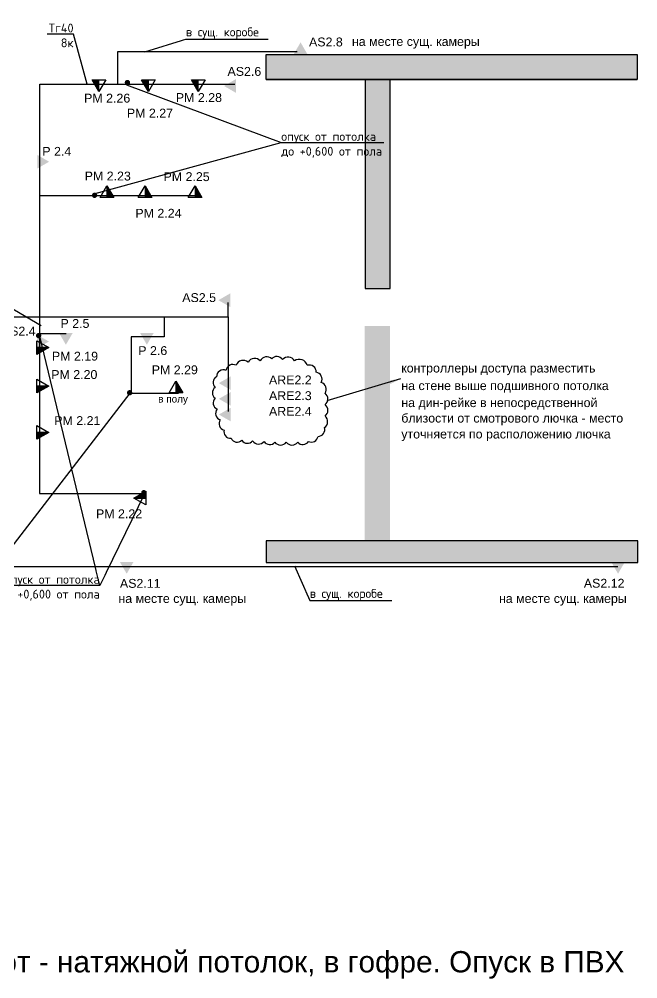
# Model space of a CAD drawing. Header units: millimetres. Extents: x -27047 to 133440, y -13043 to 16095.
# Drawn here: x 81448 to 98885, y -11737 to 15313 of the extents above; entities that cross this region are included whole.
import ezdxf
from ezdxf import colors
from ezdxf.entities.mleader import LeaderData, LeaderLine
from ezdxf.math import Vec2, Vec3

# ---------------------------------------------------------------- set-up
doc = ezdxf.new("R2010")
doc.units = ezdxf.units.MM
doc.layers.add('_непечать', color=5, linetype='Continuous', plot=False)
doc.layers.add('_СКС', color=6, linetype='Continuous')
doc.layers.add('_СКС трасса', color=6, linetype='Continuous', lineweight=30)
doc.styles.add('ISOCPEUR', font='isocpeur.ttf', dxfattribs={"height": 250})
doc.styles.get("Standard").update_dxf_attribs({"font": 'arial.ttf'})
doc.dimstyles.new('ISO-25', dxfattribs={"dimtxt": 2.5, "dimasz": 2.5, "dimexe": 1.25, "dimexo": 0.625, "dimtad": 1, "dimtxsty": 'Standard', "dimcen": 2.5, "dimadec": 0, "dimazin": 0, "dimtfac": 1, "dimtmove": 0, "dimatfit": 3, "dimfxl": 1, "dimarcsym": 0})

# ---------------------------------------------------------------- blocks, each defined once
blk = doc.blocks.new('sks1')
at = {"layer": '_СКС'}
h = blk.add_hatch(color=150, dxfattribs=at)
h.dxf.hatch_style = 1
h.paths.add_polyline_path([(-0.1151990099791043, -0.7485228921834866), (-2.039952906926472, -4.081899284607666), (1.809212677761836, -4.082096859184698)])
blk = doc.blocks.new('sks3')
at = {"layer": '_СКС'}
h = blk.add_hatch(color=6, dxfattribs=at)
h.dxf.hatch_style = 1
h.paths.add_polyline_path([(0.04795374247939392, -0.7508990589060544), (0.04608453439991322, -4.083727402572833), (1.972365430220334, -4.084473025907267)])
at = {"layer": '_СКС', "lineweight": 30}
for p, q in [((-1.880423475915756, -4.083727402572833), (0.04793256054214297, -0.7509189603777655)), ((0.04793256054214297, -0.7509189603777655), (0.04608453439991322, -4.083727402572833)), ((0.04793256054214297, -0.7509189603777655), (1.972592544715582, -4.083727402572833)), ((1.972592544715582, -4.083727402572833), (-1.880423475915756, -4.083727402572833))]:
    blk.add_line(p, q, dxfattribs=at)
blk = doc.blocks.new('sks2')
at = {"layer": '_СКС'}
h = blk.add_hatch(color=1, dxfattribs=at)
h.dxf.hatch_style = 1
h.paths.add_polyline_path([(-0.1121099212999148, -0.7500827182481457), (-2.036863818247283, -4.083459110672325), (1.812301766441025, -4.083656685249357)])
blk = doc.blocks.new('sks4')
at = {"layer": '_СКС'}
h = blk.add_hatch(color=86, dxfattribs=at)
h.dxf.hatch_style = 1
h.paths.add_polyline_path([(-4.332938257872229, 333.888701115241), (-196.808327952609, 0.5510618728230838), (188.1082305162217, 0.5313044151207578)])

msp = doc.modelspace()

# ---------------------------------------------------------------- linework, layer by layer
for p, q in [((88411.76953138941, 13612.13845310779), (98866.29723542556, 13612.13845310779)), ((88411.76953138964, 0.138453108491376), (98866.29723542556, 0.138453108491376))]:
    msp.add_line(p, q)
for points in [[(98866.29723542556, 13612.13845310779), (88411.76953138941, 13612.13845310779), (88411.76953138941, 14317.13845310779), (98866.29723542556, 14317.13845310779)], [(98885.28218063142, 606.7583859453443), (88411.76953138964, 606.7583859453443), (88411.76953138964, 0.138453108491376), (98885.28218063142, 0.138453108491376)]]:
    msp.add_lwpolyline(points, close=True)
at = {"color": 1}
msp.add_lwpolyline([(87902.84179976629, 5645.871611086652, 0.52056705), (87562.82168929152, 5556.443512785365, 0.52056705), (87562.82168929152, 5556.443512785365, 0.52056705), (87276.48846757937, 5413.359140918881, 0.52056705), (87276.48846757937, 5413.359140918881, 0.52056705), (87008.051505117, 5234.503310201049, 0.52056705), (87008.05150511701, 5234.503310201049, 0.52056705), (86972.25961627963, 4930.448654100009, 0.52056705), (86972.25961627963, 4930.448654100009, 0.52056705), (86972.25961627963, 4626.393997999025, 0.52056705), (86972.25961627963, 4626.393997999025, 0.52056705), (87025.94713470456, 4322.339341897983, 0.52056705), (87025.94713470456, 4322.339341897983, 0.52056705), (87115.42654196687, 4018.284685796999, 0.52056705), (87115.42654196687, 4018.284685796999, 0.52056705), (87222.80094915442, 3732.11557617929, 0.52056705), (87222.80094915442, 3732.11557617929, 0.52056705), (87419.65476360427, 3499.60310601152, 0.52056705), (87419.65476360427, 3499.60310601152, 0.52056705), (87723.88361490401, 3445.946466561581, 0.52056705), (87723.88361490401, 3445.946466561581, 0.52056705), (88028.11246620375, 3428.060920078307, 0.52056705), (88028.11246620375, 3428.060920078307, 0.52056705), (88350.23694709098, 3410.175373594974, 0.52056705), (88350.23694709098, 3410.175373594974, 0.52056705), (88654.46579839068, 3392.289827111701, 0.52056705), (88654.46579839068, 3392.289827111701, 0.52056705), (88976.59090894017, 3392.289827111701, 0.52056705), (88976.59090894017, 3392.289827111701, 0.52056705), (89298.71538982738, 3392.289827111701, 0.52056705), (89298.71538982738, 3392.289827111701, 0.52056705), (89602.9442411271, 3410.175373594974, 0.52056705), (89602.9442411271, 3410.175373594974, 0.52056705), (89871.38120358951, 3553.259745461458, 0.52056705), (89871.38120358951, 3553.259745461458, 0.52056705), (90050.33938845177, 3803.657762112503, 0.52056705), (90050.33938845177, 3803.657762112503, 0.52056705), (90068.23501803937, 4125.597964696819, 0.52056705), (90068.23501803937, 4125.597964696819, 0.52056705), (90068.23501803937, 4447.538533165934, 0.52056705), (90068.23501803937, 4447.538533165934, 0.52056705), (90068.23501803937, 4769.47873575025, 0.52056705), (90068.23501803937, 4769.47873575025, 0.52056705), (89960.85998118958, 5073.533391851292, 0.52056705), (89960.85998118958, 5073.533391851292, 0.52056705), (89817.69368516459, 5359.702501468943, 0.52056705), (89817.69368516459, 5359.702501468943, 0.52056705), (89567.15235228978, 5556.443512785365, 0.52056705), (89567.15235228978, 5556.443512785365, 0.52056705), (89209.23598256521, 5681.642704053258, 0.52056705), (89209.23598256521, 5681.642704053258, 0.52056705), (88869.21587209031, 5717.413797019923, 0.52056705), (88869.21587209031, 5717.413797019923, 0.52056705), (88564.9870207907, 5735.299343503197, 0.52056705), (88564.9870207907, 5735.299343503197, 0.52056705), (88242.86253990338, 5681.642704053258, 0.52056705), (88242.86253990338, 5681.642704053258, 0.52056705)], format="xyb", close=True, dxfattribs=at)
at = {"layer": '_СКС', "color": 1}
msp.add_line((84570.71632090525, 4774.636095638649), (80292.02203686093, -773.3776930084568), dxfattribs=at)
at = {"layer": '_СКС', "color": 1, "const_width": 75}
for points in [[(84461.28443346766, 13527.62509816655, 1), (84536.28443346766, 13527.62509816655, 1)], [(83536.01367546804, 10348.80461465474, 1), (83611.01367546804, 10348.80461465474, 1)], [(81958.83038659452, 6394.944708051364, 1), (82033.83038659452, 6394.944708051364, 1)], [(84524.14241314633, 4782.816711395048, 1), (84599.14241314633, 4782.816711395048, 1)], [(84924.03371172881, 1966.415535116481, 1), (84999.03371172881, 1966.415535116481, 1)]]:
    msp.add_lwpolyline(points, format="xyb", close=True, dxfattribs=at)
at = {"layer": '_СКС трасса'}
msp.add_line((82770.18558846792, 6439.850507569907), (82016.28297494177, 6439.850507569907), dxfattribs=at)
for points in [[(71406.49513929524, 4052.371627370943), (71406.49513929524, 6927.487181779288), (82025.46978108975, 6927.487181779288), (82025.46978108975, 13485.56564073148), (87522.8009971563, 13485.56564073148)], [(86397.52730750135, 10335.16735222828), (82025.46978108975, 10335.16735222828)], [(85538.05734243634, 6927.487181779288), (87335.01057731092, 6927.487181779288), (87335.01057731092, 7325.044726181077)], [(82016.28297494177, 6927.487181779288), (82016.28297494177, 1946.587795886764), (85010.54217039514, 1946.587795886764)], [(82025.46978108975, 6927.487181779288), (85538.05734243634, 6927.487181779288), (85538.05734243634, 6363.605668280157), (84603.64729252516, 6363.605668280157), (84603.64729252516, 4774.350627250096), (85936.29865116614, 4774.350627250096)], [(87335.01057731092, 6927.487181779288), (87335.01057731092, 4256.896153750888)]]:
    msp.add_lwpolyline(points, dxfattribs=at)

# ---------------------------------------------------------------- block references
at = {"layer": '_СКС', "xscale": 100, "yscale": 100, "zscale": 100}
for name, p in [('sks1', (89390.77418325772, 14734.52947316367)), ('sks3', (83917.3395728787, 10692.86296330094)), ('sks3', (84991.78073681195, 10692.86296330094)), ('sks3', (86399.30390093513, 10692.86296330094)), ('sks3', (85858.98126651152, 5184.863231305775))]:
    msp.add_blockref(name, p, dxfattribs=at)
at = {"layer": '_СКС'}
for name, p, xscale, yscale, zscale, rotation in [('sks3', (83698.1389695032, 13196.12368339552), 100, 100, 100, 180), ('sks2', (82366.19140561418, 11283.57866511421), 100, 100, 100, 270), ('sks1', (87444.72312774257, 7643.640886652176), 99.99999999999997, 99.99999999999997, 99.99999999999997, 330.0191191523537), ('sks1', (81904.17200275257, 5975.283182426041), 99.99999999999996, 99.99999999999996, 99.99999999999996, 150.0191191523537), ('sks3', (82357.73041854727, 6061.4297188416, 0.05738205249696078), 100, 100, 100, 270), ('sks2', (82752.80984393679, 6060.391714593294), 100, 100, 100, 180), ('sks2', (85035.6498560464, 6060.391714593294), 100, 100, 100, 180), ('sks3', (82357.73041854727, 4976.541611307277, 0.05738205249696078), 100, 100, 100, 270), ('sks3', (82357.73041854727, 3671.852519550104, 0.05738205249696078), 100, 100, 100, 270), ('sks1', (98316.39880645915, -393.9251918450027), 100, 100, 100, 180)]:
    msp.add_blockref(name, p, dxfattribs=dict(at, xscale=xscale, yscale=yscale, zscale=zscale, rotation=rotation))
at = {"layer": '_СКС', "rotation": 90}
for p in [(87410.78346321447, 5058.382715589426), (87410.78346321447, 4615.47562080517), (87410.78346321447, 4172.568526020915)]:
    msp.add_blockref('sks4', p, dxfattribs=at)

# ---------------------------------------------------------------- texts
at = {"layer": '_непечать', "color": 150}
msp.add_text('ЦОКОЛЬ и 1эт - натяжной потолок, в гофре. Опуск в ПВХ', height=600, dxfattribs=at).set_placement((76046.42564034264, -11555.58695517525))
at = {"layer": '_СКС', "color": 150}
for s, p in [('AS2.8', (89617.81913590379, 14545.59616462659)), ('на месте сущ. камеры', (90828.05395904381, 14559.1978586785)), ('AS2.6', (87319.29616854276, 13715.69865047844)), ('AS2.5', (86044.33892448695, 7339.764298272581)), ('AS2.4', (80959.470719047, 6395.593741895515)), ('AS2.12', (97363.77846765605, -712.1251335527049)), ('на месте сущ. камеры', (94972.16530538356, -1141.510283090174))]:
    msp.add_text(s, height=250, dxfattribs=at).set_placement(p)
at = {"layer": '_СКС'}
for s, height, p in [('РМ 2.26', 250, (83277.55664698087, 12962.24397958993)), ('РМ 2.28', 250, (85863.56033688242, 12978.75848873513)), ('РМ 2.27', 250, (84483.80757414008, 12541.12346062603)), ('РМ 2.23', 250, (83294.08085962868, 10765.81190592836)), ('РМ 2.25', 250, (85516.55666571623, 10749.29739678316)), ('РМ 2.24', 250, (84723.40515390574, 9717.139396533254)), ('РМ 2.19', 250, (82370.03493915137, 5689.447540302208)), ('РМ 2.20', 250, (82351.1994389093, 5171.766400698514)), ('РМ 2.29', 250, (85184.01559914736, 5305.094365079101)), ('в полу', 200, (85367.80278219946, 4507.70385227201)), ('РМ 2.21', 250, (82435.95955880167, 3872.857534851035)), ('РМ 2.22', 250, (83613.18090555369, 1246.802630604594))]:
    msp.add_text(s, height=height, dxfattribs=at).set_placement(p)
at = {"layer": '_СКС', "color": 1}
for s, p in [('Р 2.4', (82099.84358856949, 11462.25723803518)), ('Р 2.5', (82612.74880574743, 6611.220846106909)), ('Р 2.6', (84804.58557569754, 5845.542402120685))]:
    msp.add_text(s, height=250, dxfattribs=at).set_placement(p)
at = {"layer": '_СКС', "color": 86}
for s, p in [('ARE2.2', (88489.01196943474, 5018.78369059143)), ('ARE2.3', (88489.01196943474, 4575.876595807174)), ('ARE2.4', (88489.01196943474, 4132.969501022919))]:
    msp.add_text(s, height=250, dxfattribs=at).set_placement(p)
at = {"layer": '_СКС трасса', "color": 1}
for s, p in [('контроллеры доступа разместить', (92218.5243048692, 5353.646991591086)), ('на стене выше подшивного потолка', (92218.5243048692, 4858.142750093597)), ('на дин-рейке в непосредственной ', (92218.5243048692, 4379.150157670374)), ('близости от смотрового лючка - место ', (92218.5243048692, 3942.421283918957)), ('уточняется по расположению лючка', (92218.5243048692, 3494.040077069076))]:
    msp.add_text(s, height=250, dxfattribs=at).set_placement(p)

# ---------------------------------------------------------------- leaders
msp.add_leader([(92198.80118332757, 5173.047276685887), (90118.68763637298, 4551.513639092096)], dimstyle='ISO-25', override={"dimasz": 700, "dimgap": 0.625, "dimtad": 0, "dimclrd": 1})

# ---------------------------------------------------------------- next in the draw order: leaders
at = {"layer": '_СКС'}
ml = msp.add_multileader_mtext('Standard', dxfattribs=at)
ml.set_content('Тг40\\P8к', color=256, style='ISOCPEUR')
ml.set_leader_properties()
ml.build(insert=Vec2(0, 0))
ml.multileader.update_dxf_attribs({"text_left_attachment_type": 6, "text_right_attachment_type": 6, "dogleg_length": 0, "arrow_head_size": 0.8})
ctx = ml.context
ctx.base_point, ctx.char_height, ctx.arrow_head_size, ctx.landing_gap_size, ctx.plane_origin, ctx.plane_x_axis, ctx.plane_y_axis = Vec3(82280.09035624811, 14887.66777665227), 250, 0.8, 0.4, Vec3(103129.1945351925, 12373.46468089156), Vec3(0.9999999996621628, -2.599374085431353e-05), Vec3(2.599374085431353e-05, 0.9999999996621628)
ctx.left_attachment, ctx.right_attachment, ctx.text_align_type = 6, 6, 2
notes = []
notes.append((ctx, [(1, (1, 1, 0), (82980.89035601135, 14887.64956023868), (-0.9999999996621628, 2.599374085431353e-05), 0, [(0, [(83364.87745248707, 13484.33426384671)], 0, [])])]))
ctx.mtext.insert, ctx.mtext.text_direction, ctx.mtext.rotation, ctx.mtext.width, ctx.mtext.defined_height, ctx.mtext.alignment, ctx.mtext.flow_direction = Vec3(82980.49815413375, 15187.64957053483), Vec3(0.9999999996621628, -2.599374085431353e-05), 6.283159313438729, 823.7075110952551, 181.5507513928754, 3, 5
ctx.mtext.has_bg_fill, ctx.mtext.bg_color, ctx.mtext.bg_scale_factor, ctx.mtext.bg_transparency, ctx.mtext.use_window_bg_color = 1, -1027028792, 1.5, 0, 1
at = {"layer": '_СКС', "color": 1}
ml = msp.add_multileader_mtext('Standard', dxfattribs=at)
ml.set_content('опуск от потолка\\Pдо +0,600 от пола', color=1, style='ISOCPEUR')
ml.set_leader_properties()
ml.build(insert=Vec2(0, 0))
ml.multileader.update_dxf_attribs({"text_left_attachment_type": 6, "text_right_attachment_type": 6, "dogleg_length": 0, "arrow_head_size": 0.8})
ctx = ml.context
ctx.base_point, ctx.char_height, ctx.arrow_head_size, ctx.landing_gap_size, ctx.plane_origin, ctx.plane_x_axis, ctx.plane_y_axis = Vec3(88836.04164159887, 11832.47670957992), 250, 0.8, 0.4, Vec3(110385.1462280364, 9333.941104249607), Vec3(0.9999999996621628, -2.599374085431353e-05), Vec3(2.599374085431353e-05, 0.9999999996621628)
ctx.left_attachment, ctx.right_attachment = 6, 6
notes.append((ctx, [(0, (1, 1, 0), (88836.04164159887, 11832.47670957992), (0.9999999996621628, -2.599374085431353e-05), 0, [(0, [(84474.73627590033, 13466.32689402247)], 0, [])])]))
ctx.mtext.insert, ctx.mtext.text_direction, ctx.mtext.rotation, ctx.mtext.width, ctx.mtext.defined_height, ctx.mtext.flow_direction = Vec3(88836.449439721, 12132.47669908108), Vec3(0.9999999996621628, -2.599374085431353e-05), 6.283159313438729, 2862.427701644127, 216.6310602179342, 5
ctx.mtext.has_bg_fill, ctx.mtext.bg_color, ctx.mtext.bg_scale_factor, ctx.mtext.bg_transparency, ctx.mtext.use_window_bg_color = 1, -1027028792, 1.5, 0, 1
at = {"layer": '_СКС'}
ml = msp.add_multileader_mtext('Standard', dxfattribs=at)
ml.set_content('Тг40\\P10к', color=256, style='ISOCPEUR')
ml.set_leader_properties()
ml.build(insert=Vec2(0, 0))
ml.multileader.update_dxf_attribs({"text_left_attachment_type": 6, "text_right_attachment_type": 6, "dogleg_length": 0, "arrow_head_size": 0.8})
ctx = ml.context
ctx.base_point, ctx.char_height, ctx.arrow_head_size, ctx.landing_gap_size, ctx.plane_origin, ctx.plane_x_axis, ctx.plane_y_axis = Vec3(79958.49952913579, 7499.46170590995), 250, 0.8, 0.4, Vec3(100807.6037075918, 4985.239822457131), Vec3(0.9999999996621628, -2.599374085431353e-05), Vec3(2.599374085431353e-05, 0.9999999996621628)
ctx.left_attachment, ctx.right_attachment, ctx.text_align_type = 6, 6, 2
notes.append((ctx, [(1, (1, 1, 0), (80659.29952889904, 7499.44348949636), (-0.9999999996621628, 2.599374085431353e-05), 0, [(0, [(82065.58594165312, 6666.940999727172)], 0, [])])]))
ctx.mtext.insert, ctx.mtext.text_direction, ctx.mtext.rotation, ctx.mtext.width, ctx.mtext.defined_height, ctx.mtext.alignment, ctx.mtext.flow_direction = Vec3(80658.90732702143, 7799.443499792505), Vec3(0.9999999996621628, -2.599374085431353e-05), 6.283159313438729, 1069.225639605262, 181.5695390849948, 3, 5
ctx.mtext.has_bg_fill, ctx.mtext.bg_color, ctx.mtext.bg_scale_factor, ctx.mtext.bg_transparency, ctx.mtext.use_window_bg_color = 1, -1027028792, 1.5, 0, 1
at = {"layer": '_СКС', "color": 1}
ml = msp.add_multileader_mtext('Standard', dxfattribs=at)
ml.set_content('опуск от потолка\\Pдо +0,600 от пола', color=1, style='ISOCPEUR')
ml.set_leader_properties()
ml.build(insert=Vec2(0, 0))
ml.multileader.update_dxf_attribs({"text_left_attachment_type": 6, "text_right_attachment_type": 6, "dogleg_length": 0, "arrow_head_size": 0.8})
ctx = ml.context
ctx.base_point, ctx.char_height, ctx.arrow_head_size, ctx.landing_gap_size, ctx.plane_origin, ctx.plane_x_axis, ctx.plane_y_axis = Vec3(80880.31659923308, -651.8560826717003), 250, 0.8, 0.4, Vec3(102429.4211856706, -3150.391688002017), Vec3(0.9999999996621628, -2.599374085431353e-05), Vec3(2.599374085431353e-05, 0.9999999996621628)
ctx.left_attachment, ctx.right_attachment, ctx.text_align_type = 6, 6, 2
notes.append((ctx, [(1, (1, 1, 0), (83718.6165982742, -651.9298607063671), (-0.9999999996621628, 2.599374085431353e-05), 0, [(0, [(84977.26902479114, 1933.231523913506)], 0, [])])]))
ctx.mtext.insert, ctx.mtext.text_direction, ctx.mtext.rotation, ctx.mtext.width, ctx.mtext.defined_height, ctx.mtext.alignment, ctx.mtext.flow_direction = Vec3(83718.22439639659, -351.9298504102219), Vec3(0.9999999996621628, -2.599374085431353e-05), 6.283159313438729, 2862.427701644127, 216.6310602179342, 3, 5
ctx.mtext.has_bg_fill, ctx.mtext.bg_color, ctx.mtext.bg_scale_factor, ctx.mtext.bg_transparency, ctx.mtext.use_window_bg_color = 1, -1027028792, 1.5, 0, 1
for ctx, leaders in notes:
    for number, flags, end, landing, length, lines in leaders:
        leader = LeaderData()
        leader.index, (leader.has_last_leader_line, leader.has_dogleg_vector, leader.attachment_direction) = number, flags
        leader.last_leader_point, leader.dogleg_vector, leader.dogleg_length = Vec3(end), Vec3(landing), length
        for number, points, colour, breaks in lines:
            line = LeaderLine()
            line.index, line.vertices, line.color, line.breaks = number, Vec3.list(points), colors.encode_raw_color(colour), breaks
            leader.lines.append(line)
        ctx.leaders.append(leader)

# ---------------------------------------------------------------- next in the draw order: hatches: boundary and pattern name
h = msp.add_hatch(color=254)
h.dxf.hatch_style = 1
h.paths.add_polyline_path([(98866.29723542556, 13612.13845310779), (88411.76953138941, 13612.13845310779), (88411.76953138941, 14317.13845310779), (98866.29723542556, 14317.13845310779)])
h.paths.add_polyline_path([(91201.76953138941, 7725.138453107909), (91907.71957310983, 7725.138453107909), (91907.71957310983, 13612.13845310779), (91201.76953138941, 13612.13845310779)])
h.paths.add_polyline_path([(91189.76953138941, 6661.138453107909), (91895.71957311065, 6661.138453107909), (91895.71957311065, 606.7583859453443), (91189.76953138941, 606.7583859453443)])
h.paths.add_polyline_path([(98885.28218063142, 606.7583859453443), (88411.76953138964, 606.7583859453443), (88411.76953138964, 0.138453108491376), (98885.28218063142, 0.138453108491376)])

# ---------------------------------------------------------------- next in the draw order: linework, layer by layer
msp.add_lwpolyline([(91201.76953138941, 7725.138453107909), (91907.71957310983, 7725.138453107909), (91907.71957310983, 13612.13845310779), (91201.76953138941, 13612.13845310779)], close=True)
for p, q in [((83587.61316293571, 10395.96720795837), (88836.04164159887, 11832.47670957992)), ((83718.6165982742, -651.929860706367), (82026.12114874576, 6378.673273714259))]:
    msp.add_line(p, q, dxfattribs=at)
at = {"layer": '_СКС трасса'}
for points in [[(84230.2451108328, 13485.56564073148), (84230.2451108328, 14401.0597687132), (89280.94485851063, 14401.0597687132)], [(71408.67901627411, 3477.10516164414), (71408.67901627411, -118.9061832210864), (98322.88744630443, -118.9061832210864)]]:
    msp.add_lwpolyline(points, dxfattribs=at)

# ---------------------------------------------------------------- next in the draw order: block references
at = {"layer": '_СКС'}
for name, p, xscale, yscale, zscale, rotation in [('sks3', (85094.9771119775, 13196.12368339552), 100, 100, 100, 180), ('sks3', (86500.50100133123, 13196.12368339552), 100, 100, 100, 180), ('sks1', (87602.55078827565, 13682.16662097409), 99.99999999999997, 99.99999999999997, 99.99999999999997, 330.0191191523537), ('sks3', (84605.83031397514, 1810.608278344938), 100, 100, 100, 90), ('sks1', (84466.28398803191, -393.9251918450027), 100, 100, 100, 180)]:
    msp.add_blockref(name, p, dxfattribs=dict(at, xscale=xscale, yscale=yscale, zscale=zscale, rotation=rotation))

# ---------------------------------------------------------------- next in the draw order: texts
at = {"layer": '_СКС', "color": 150}
for s, p in [('AS2.11', (84287.12202435225, -715.1822894832003)), ('на месте сущ. камеры', (84245.1396948407, -1141.510283090174))]:
    msp.add_text(s, height=250, dxfattribs=at).set_placement(p)

# ---------------------------------------------------------------- next in the draw order: leaders
at = {"layer": '_СКС'}
ml = msp.add_multileader_mtext('Standard', dxfattribs=at)
ml.set_content('в сущ. коробе', color=256, style='ISOCPEUR')
ml.set_leader_properties()
ml.build(insert=Vec2(0, 0))
ml.multileader.update_dxf_attribs({"text_left_attachment_type": 6, "text_right_attachment_type": 6, "dogleg_length": 0, "arrow_head_size": 0.8})
ctx = ml.context
ctx.base_point, ctx.char_height, ctx.arrow_head_size, ctx.landing_gap_size, ctx.plane_origin, ctx.plane_x_axis, ctx.plane_y_axis = Vec3(86146.67206604272, 14753.35105948336), 250, 0.8, 0.4, Vec3(107695.7766524802, 12254.81545415305), Vec3(0.9999999996621628, -2.599374085431353e-05), Vec3(2.599374085431353e-05, 0.9999999996621628)
ctx.left_attachment, ctx.right_attachment = 6, 6
notes = []
notes.append((ctx, [(0, (1, 1, 0), (86146.67206604272, 14753.35105948336), (0.9999999996621628, -2.599374085431353e-05), 0, [(0, [(84992.41033874202, 14388.62067693481)], 0, [])])]))
ctx.mtext.insert, ctx.mtext.text_direction, ctx.mtext.rotation, ctx.mtext.width, ctx.mtext.defined_height, ctx.mtext.flow_direction = Vec3(86147.08051400837, 15078.35104897607), Vec3(0.9999999996621628, -2.599374085431353e-05), 6.283159313438729, 2434.012409313899, 350.9950424747299, 5
ctx.mtext.has_bg_fill, ctx.mtext.bg_color, ctx.mtext.bg_scale_factor, ctx.mtext.bg_transparency, ctx.mtext.use_window_bg_color = 1, -1027028792, 1.5, 0, 1
ml = msp.add_multileader_mtext('Standard', dxfattribs=at)
ml.set_content('в сущ. коробе', color=256, style='ISOCPEUR')
ml.set_leader_properties()
ml.build(insert=Vec2(0, 0))
ml.multileader.update_dxf_attribs({"text_left_attachment_type": 6, "text_right_attachment_type": 6, "dogleg_length": 0, "arrow_head_size": 0.8})
ctx = ml.context
ctx.base_point, ctx.char_height, ctx.arrow_head_size, ctx.landing_gap_size, ctx.plane_origin, ctx.plane_x_axis, ctx.plane_y_axis = Vec3(89637.52061120898, -1074.377715731593), 250, 0.8, 0.4, Vec3(111186.6251976465, -3572.91332106191), Vec3(0.9999999996621628, -2.599374085431353e-05), Vec3(2.599374085431353e-05, 0.9999999996621628)
ctx.left_attachment, ctx.right_attachment = 6, 6
notes.append((ctx, [(0, (1, 1, 0), (89637.52061120898, -1074.377715731593), (0.9999999996621628, -2.599374085431353e-05), 0, [(0, [(89203.89984235697, -93.00137365882983)], 0, [])])]))
ctx.mtext.insert, ctx.mtext.text_direction, ctx.mtext.rotation, ctx.mtext.width, ctx.mtext.defined_height, ctx.mtext.flow_direction = Vec3(89637.92905917462, -749.3777262388862), Vec3(0.9999999996621628, -2.599374085431353e-05), 6.283159313438729, 2434.012409313899, 350.9950424747299, 5
ctx.mtext.has_bg_fill, ctx.mtext.bg_color, ctx.mtext.bg_scale_factor, ctx.mtext.bg_transparency, ctx.mtext.use_window_bg_color = 1, -1027028792, 1.5, 0, 1
for ctx, leaders in notes:
    for number, flags, end, landing, length, lines in leaders:
        leader = LeaderData()
        leader.index, (leader.has_last_leader_line, leader.has_dogleg_vector, leader.attachment_direction) = number, flags
        leader.last_leader_point, leader.dogleg_vector, leader.dogleg_length = Vec3(end), Vec3(landing), length
        for number, points, colour, breaks in lines:
            line = LeaderLine()
            line.index, line.vertices, line.color, line.breaks = number, Vec3.list(points), colors.encode_raw_color(colour), breaks
            leader.lines.append(line)
        ctx.leaders.append(leader)

doc.saveas('drawing.dxf')
